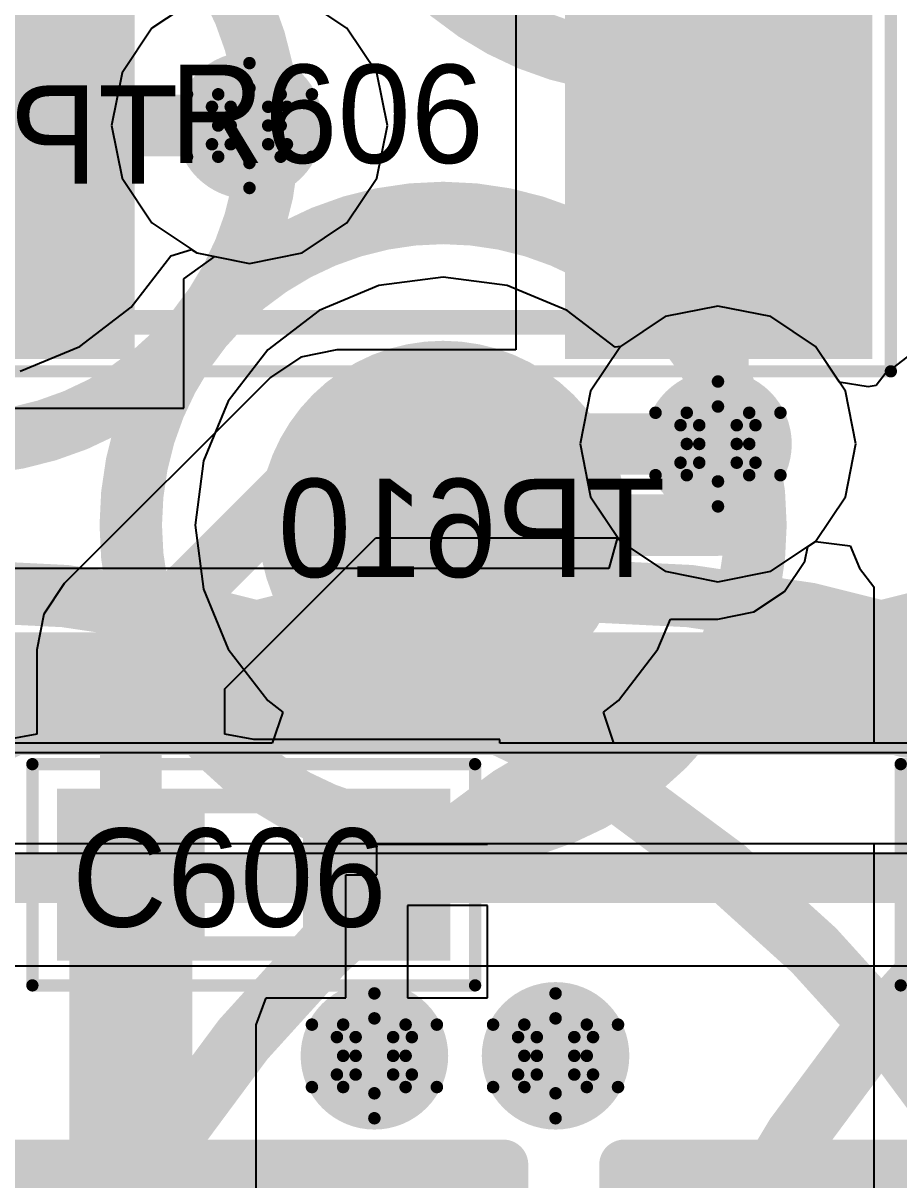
# Model space of a CAD drawing. Header units: millimetres. Extents: x 5 to 399, y 5 to 287.
# Drawn here: x 226.522 to 230.082, y 120.839 to 125.545 of the extents above; entities that cross this region are included whole.
import ezdxf

# ---------------------------------------------------------------- set-up
doc = ezdxf.new("R2010")
doc.units = ezdxf.units.MM
for name, color, linetype in [('BottomLayer', 5, 'Continuous'), ('BottomOverlay', 54, 'Continuous'), ('BottomPaste', 16, 'Continuous'), ('BottomSolder', 6, 'Continuous'), ('DrillDrawing', 1, 'Continuous'), ('DrillGuide', 244, 'Continuous'), ('Mechanical13', 56, 'Continuous'), ('Mechanical7', 56, 'Continuous'), ('MidLayer1', 16, 'Continuous'), ('MidLayer2', 76, 'Continuous'), ('MultiLayer', 9, 'Continuous'), ('TopLayer', 1, 'Continuous'), ('TopOverlay', 2, 'Continuous'), ('TopPaste', 8, 'Continuous'), ('TopSolder', 216, 'Continuous'), ('ViaHoleLayer', 16, 'Continuous')]:
    doc.layers.add(name, color=color, linetype=linetype)

# ---------------------------------------------------------------- blocks, each defined once
blk = doc.blocks.new('TP1_5MM_B_99')
at = {"layer": 'BottomLayer', "const_width": 0.75}
blk.add_lwpolyline([(-0.375, 0, 1), (0.375, 0, 1)], format="xyb", close=True, dxfattribs=at)
at = {"layer": 'BottomOverlay'}
for points, const_width in [([(1.27, 0, 1), (-1.27, 0, 1)], 0.254), ([(-1.3335, 0, 1), (-1.2065, 0, 1)], 0.127), ([(1.2065, 0, 1), (1.3335, 0, 1)], 0.127)]:
    blk.add_lwpolyline(points, format="xyb", close=True, dxfattribs=dict(at, const_width=const_width))
at = {"layer": 'BottomPaste', "const_width": 0.75}
blk.add_lwpolyline([(-0.375, 0, 1), (0.375, 0, 1)], format="xyb", close=True, dxfattribs=at)
at = {"layer": 'BottomSolder', "const_width": 0.75}
blk.add_lwpolyline([(-0.375, 0, 1), (0.375, 0, 1)], format="xyb", close=True, dxfattribs=at)
blk = doc.blocks.new('TP1_5MM_B_100')
at = {"layer": 'BottomLayer', "const_width": 0.75}
blk.add_lwpolyline([(-0.375, 0, 1), (0.375, 0, 1)], format="xyb", close=True, dxfattribs=at)
at = {"layer": 'BottomOverlay'}
for points, const_width in [([(1.27, 0, 1), (-1.27, 0, 1)], 0.254), ([(-1.3335, 0, 1), (-1.2065, 0, 1)], 0.127), ([(1.2065, 0, 1), (1.3335, 0, 1)], 0.127)]:
    blk.add_lwpolyline(points, format="xyb", close=True, dxfattribs=dict(at, const_width=const_width))
at = {"layer": 'BottomPaste', "const_width": 0.75}
blk.add_lwpolyline([(-0.375, 0, 1), (0.375, 0, 1)], format="xyb", close=True, dxfattribs=at)
at = {"layer": 'BottomSolder', "const_width": 0.75}
blk.add_lwpolyline([(-0.375, 0, 1), (0.375, 0, 1)], format="xyb", close=True, dxfattribs=at)
blk = doc.blocks.new('TP1_5MM_B_101')
at = {"layer": 'BottomLayer', "const_width": 0.75}
blk.add_lwpolyline([(-0.375, 0, 1), (0.375, 0, 1)], format="xyb", close=True, dxfattribs=at)
at = {"layer": 'BottomOverlay'}
for points, const_width in [([(1.27, 0, 1), (-1.27, 0, 1)], 0.254), ([(-1.3335, 0, 1), (-1.2065, 0, 1)], 0.127), ([(1.2065, 0, 1), (1.3335, 0, 1)], 0.127)]:
    blk.add_lwpolyline(points, format="xyb", close=True, dxfattribs=dict(at, const_width=const_width))
at = {"layer": 'BottomPaste', "const_width": 0.75}
blk.add_lwpolyline([(-0.375, 0, 1), (0.375, 0, 1)], format="xyb", close=True, dxfattribs=at)
at = {"layer": 'BottomSolder', "const_width": 0.75}
blk.add_lwpolyline([(-0.375, 0, 1), (0.375, 0, 1)], format="xyb", close=True, dxfattribs=at)
blk = doc.blocks.new('CON_THT_3P_MTA_100_169')
at = {"layer": 'TopOverlay', "const_width": 0.2032}
for points in [[(1.524, 3.175), (1.524, -2.54)], [(1.524, -2.54), (-6.604, -2.54)]]:
    blk.add_lwpolyline(points, dxfattribs=at)
at = {"layer": 'TopOverlay', "const_width": 0.1016}
blk.add_lwpolyline([(1.4732, -2.54, 1), (1.5748, -2.54, 1)], format="xyb", close=True, dxfattribs=at)
blk.add_lwpolyline([(1.4732, -2.54, 1), (1.5748, -2.54, 1)], format="xyb", close=True, dxfattribs=at)
blk = doc.blocks.new('CON_THT_3P_MTA_100_170')
at = {"layer": 'TopOverlay', "const_width": 0.2032}
for points in [[(-6.604, 3.175), (-6.604, -2.54)], [(1.524, -2.54), (-6.604, -2.54)]]:
    blk.add_lwpolyline(points, dxfattribs=at)
at = {"layer": 'TopOverlay', "const_width": 0.1016}
blk.add_lwpolyline([(-6.6548, -2.54, 1), (-6.5532, -2.54, 1)], format="xyb", close=True, dxfattribs=at)
blk.add_lwpolyline([(-6.6548, -2.54, 1), (-6.5532, -2.54, 1)], format="xyb", close=True, dxfattribs=at)
blk = doc.blocks.new('1206_R_187')
at = {"layer": 'Mechanical13', "const_width": 0.1}
for points in [[(-1.5998, 0.8002), (-1.5998, -0.7999)], [(1.6002, 0.8002), (-1.5998, 0.8002)], [(1.6002, 0.8002), (1.6002, -0.7999)], [(1.6002, -0.7999), (-1.5998, -0.7999)]]:
    blk.add_lwpolyline(points, dxfattribs=at)
at = {"layer": 'Mechanical13', "const_width": 0.05}
for points in [[(-1.6248, 0.8002, 1), (-1.5748, 0.8002, 1)], [(-1.6248, 0.8002, 1), (-1.5748, 0.8002, 1)], [(1.5752, 0.8002, 1), (1.6252, 0.8002, 1)], [(1.5752, 0.8002, 1), (1.6252, 0.8002, 1)], [(-1.6248, -0.7999, 1), (-1.5748, -0.7999, 1)], [(-1.6248, -0.7999, 1), (-1.5748, -0.7999, 1)], [(1.5752, -0.7999, 1), (1.6252, -0.7999, 1)], [(1.5752, -0.7999, 1), (1.6252, -0.7999, 1)]]:
    blk.add_lwpolyline(points, format="xyb", close=True, dxfattribs=at)
at = {"layer": 'TopLayer'}
for points in [[(-0.925, -0.9), (-0.925, 0.9), (-2.075, -0.9), (-2.075, 0.9)], [(2.075, -0.9), (2.075, 0.9), (0.925, -0.9), (0.925, 0.9)]]:
    blk.add_solid(points, dxfattribs=at)
at = {"layer": 'TopOverlay', "const_width": 0.05}
for points in [[(2.175, 1), (-2.2, 1)], [(-2.2, 1), (-2.2, -1)], [(2.175, 1), (2.175, -1)], [(2.175, -1), (-2.2, -1)]]:
    blk.add_lwpolyline(points, dxfattribs=at)
at = {"layer": 'TopOverlay', "const_width": 0.025}
for points in [[(-2.2125, 1, 1), (-2.1875, 1, 1)], [(-2.2125, 1, 1), (-2.1875, 1, 1)], [(2.1625, 1, 1), (2.1875, 1, 1)], [(2.1625, 1, 1), (2.1875, 1, 1)], [(-2.2125, -1, 1), (-2.1875, -1, 1)], [(-2.2125, -1, 1), (-2.1875, -1, 1)], [(2.1625, -1, 1), (2.1875, -1, 1)], [(2.1625, -1, 1), (2.1875, -1, 1)]]:
    blk.add_lwpolyline(points, format="xyb", close=True, dxfattribs=at)
at = {"layer": 'TopPaste'}
for points in [[(-0.925, -0.9), (-0.925, 0.9), (-2.075, -0.9), (-2.075, 0.9)], [(2.075, -0.9), (2.075, 0.9), (0.925, -0.9), (0.925, 0.9)]]:
    blk.add_solid(points, dxfattribs=at)
at = {"layer": 'TopSolder'}
for points in [[(-0.875, -0.95), (-0.875, 0.95), (-2.125, -0.95), (-2.125, 0.95)], [(2.125, -0.95), (2.125, 0.95), (0.875, -0.95), (0.875, 0.95)]]:
    blk.add_solid(points, dxfattribs=at)
blk = doc.blocks.new('0402___222')
at = {"layer": 'Mechanical13', "const_width": 0.1}
for points in [[(-0.55, 0.3), (0.55, 0.3)], [(-0.55, -0.3), (-0.55, 0.3)], [(0.55, -0.3), (0.55, 0.3)], [(-0.55, -0.3), (0.55, -0.3)]]:
    blk.add_lwpolyline(points, dxfattribs=at)
at = {"layer": 'Mechanical13', "const_width": 0.05}
for points in [[(-0.575, 0.3, 1), (-0.525, 0.3, 1)], [(-0.575, 0.3, 1), (-0.525, 0.3, 1)], [(0.525, 0.3, 1), (0.575, 0.3, 1)], [(0.525, 0.3, 1), (0.575, 0.3, 1)], [(-0.575, -0.3, 1), (-0.525, -0.3, 1)], [(-0.575, -0.3, 1), (-0.525, -0.3, 1)], [(0.525, -0.3, 1), (0.575, -0.3, 1)], [(0.525, -0.3, 1), (0.575, -0.3, 1)]]:
    blk.add_lwpolyline(points, format="xyb", close=True, dxfattribs=at)
at = {"layer": 'TopLayer'}
for points in [[(-0.25, -0.3), (-0.25, 0.3), (-0.75, -0.3), (-0.75, 0.3)], [(0.75, -0.3), (0.75, 0.3), (0.25, -0.3), (0.25, 0.3)]]:
    blk.add_solid(points, dxfattribs=at)
at = {"layer": 'TopOverlay', "const_width": 0.05}
for points in [[(-0.9, -0.45), (-0.9, 0.45)], [(-0.9, 0.45), (0.9, 0.45)], [(0.9, -0.45), (0.9, 0.45)], [(-0.9, -0.45), (0.9, -0.45)]]:
    blk.add_lwpolyline(points, dxfattribs=at)
at = {"layer": 'TopOverlay', "const_width": 0.025}
for points in [[(-0.9125, 0.45, 1), (-0.8875, 0.45, 1)], [(-0.9125, 0.45, 1), (-0.8875, 0.45, 1)], [(0.8875, 0.45, 1), (0.9125, 0.45, 1)], [(0.8875, 0.45, 1), (0.9125, 0.45, 1)], [(-0.9125, -0.45, 1), (-0.8875, -0.45, 1)], [(-0.9125, -0.45, 1), (-0.8875, -0.45, 1)], [(0.8875, -0.45, 1), (0.9125, -0.45, 1)], [(0.8875, -0.45, 1), (0.9125, -0.45, 1)]]:
    blk.add_lwpolyline(points, format="xyb", close=True, dxfattribs=at)
at = {"layer": 'TopPaste'}
for points in [[(-0.25, -0.3), (-0.25, 0.3), (-0.75, -0.3), (-0.75, 0.3)], [(0.75, -0.3), (0.75, 0.3), (0.25, -0.3), (0.25, 0.3)]]:
    blk.add_solid(points, dxfattribs=at)
at = {"layer": 'TopSolder'}
for points in [[(-0.2, -0.35), (-0.2, 0.35), (-0.8, -0.35), (-0.8, 0.35)], [(0.8, -0.35), (0.8, 0.35), (0.2, -0.35), (0.2, 0.35)]]:
    blk.add_solid(points, dxfattribs=at)
blk = doc.blocks.new('0402___223')
at = {"layer": 'Mechanical13', "const_width": 0.1}
for points in [[(0.55, 0.3), (-0.55, 0.3)], [(-0.55, 0.3), (-0.55, -0.3)], [(0.55, 0.3), (0.55, -0.3)], [(0.55, -0.3), (-0.55, -0.3)]]:
    blk.add_lwpolyline(points, dxfattribs=at)
at = {"layer": 'Mechanical13', "const_width": 0.05}
for points in [[(-0.575, 0.3, 1), (-0.525, 0.3, 1)], [(-0.575, 0.3, 1), (-0.525, 0.3, 1)], [(0.525, 0.3, 1), (0.575, 0.3, 1)], [(0.525, 0.3, 1), (0.575, 0.3, 1)], [(-0.575, -0.3, 1), (-0.525, -0.3, 1)], [(-0.575, -0.3, 1), (-0.525, -0.3, 1)], [(0.525, -0.3, 1), (0.575, -0.3, 1)], [(0.525, -0.3, 1), (0.575, -0.3, 1)]]:
    blk.add_lwpolyline(points, format="xyb", close=True, dxfattribs=at)
at = {"layer": 'TopLayer'}
for points in [[(-0.25, -0.3), (-0.25, 0.3), (-0.75, -0.3), (-0.75, 0.3)], [(0.75, -0.3), (0.75, 0.3), (0.25, -0.3), (0.25, 0.3)]]:
    blk.add_solid(points, dxfattribs=at)
at = {"layer": 'TopOverlay', "const_width": 0.05}
for points in [[(-0.9, 0.45), (-0.9, -0.45)], [(0.9, 0.45), (-0.9, 0.45)], [(0.9, 0.45), (0.9, -0.45)], [(0.9, -0.45), (-0.9, -0.45)]]:
    blk.add_lwpolyline(points, dxfattribs=at)
at = {"layer": 'TopOverlay', "const_width": 0.025}
for points in [[(-0.9125, 0.45, 1), (-0.8875, 0.45, 1)], [(-0.9125, 0.45, 1), (-0.8875, 0.45, 1)], [(0.8875, 0.45, 1), (0.9125, 0.45, 1)], [(0.8875, 0.45, 1), (0.9125, 0.45, 1)], [(-0.9125, -0.45, 1), (-0.8875, -0.45, 1)], [(-0.9125, -0.45, 1), (-0.8875, -0.45, 1)], [(0.8875, -0.45, 1), (0.9125, -0.45, 1)], [(0.8875, -0.45, 1), (0.9125, -0.45, 1)]]:
    blk.add_lwpolyline(points, format="xyb", close=True, dxfattribs=at)
at = {"layer": 'TopPaste'}
for points in [[(-0.25, -0.3), (-0.25, 0.3), (-0.75, -0.3), (-0.75, 0.3)], [(0.75, -0.3), (0.75, 0.3), (0.25, -0.3), (0.25, 0.3)]]:
    blk.add_solid(points, dxfattribs=at)
at = {"layer": 'TopSolder'}
for points in [[(-0.2, -0.35), (-0.2, 0.35), (-0.8, -0.35), (-0.8, 0.35)], [(0.8, -0.35), (0.8, 0.35), (0.2, -0.35), (0.2, 0.35)]]:
    blk.add_solid(points, dxfattribs=at)

msp = doc.modelspace()

# ---------------------------------------------------------------- linework, layer by layer
at = {"layer": 'BottomLayer'}
for p, q in [((227.8385, 125.5251), (227.6566, 125.6467)), ((227.9601, 125.3432), (227.8385, 125.5251)), ((228.0028, 125.1286), (227.9601, 125.3432)), ((227.9601, 124.914), (228.0028, 125.1286)), ((227.8385, 124.7321), (227.9601, 124.914)), ((227.6566, 124.6105), (227.8385, 124.7321)), ((227.1217, 124.5989), (227.2064, 124.6246)), ((227.2064, 124.6246), (227.2274, 124.6105)), ((227.2274, 124.6105), (227.442, 124.5678)), ((227.442, 124.5678), (227.6566, 124.6105)), ((226.9614, 124.39), (227.1217, 124.5989)), ((227.9683, 124.4773), (227.7251, 124.3765)), ((228.2294, 124.5116), (227.9683, 124.4773)), ((228.4904, 124.4773), (228.2294, 124.5116)), ((228.7337, 124.3765), (228.4904, 124.4773)), ((226.7525, 124.2297), (226.9614, 124.39)), ((227.7251, 124.3765), (227.5162, 124.2162)), ((228.9295, 124.2263), (228.7337, 124.3765)), ((229.347, 124.394), (229.1324, 124.3513)), ((229.5616, 124.3513), (229.347, 124.394)), ((229.1324, 124.3513), (228.9505, 124.2297)), ((229.7435, 124.2297), (229.5616, 124.3513)), ((226.5092, 124.1289), (226.7525, 124.2297)), ((227.5162, 124.2162), (227.3559, 124.0073)), ((228.9505, 124.2297), (228.9295, 124.2263)), ((229.8651, 124.0478), (229.7435, 124.2297)), ((229.9078, 123.8332), (229.8651, 124.0478)), ((227.3559, 124.0073), (227.2551, 123.764)), ((229.8651, 123.6186), (229.9078, 123.8332)), ((227.2551, 123.764), (227.2208, 123.503)), ((229.7435, 123.4367), (229.8651, 123.6186)), ((227.2208, 123.503), (227.2551, 123.2419)), ((229.712, 123.4156), (229.7435, 123.4367)), ((229.7002, 123.3567), (229.712, 123.4156)), ((229.6174, 123.2326), (229.7002, 123.3567)), ((227.2551, 123.2419), (227.3559, 122.9987)), ((229.4933, 123.1498), (229.6174, 123.2326)), ((229.347, 123.1207), (229.4933, 123.1498)), ((229.1029, 122.9987), (229.1534, 123.1207)), ((229.1534, 123.1207), (229.347, 123.1207)), ((227.3559, 122.9987), (227.5162, 122.7898)), ((228.9426, 122.7898), (229.1029, 122.9987)), ((227.5162, 122.7898), (227.5779, 122.7424)), ((228.8809, 122.7424), (228.9426, 122.7898)), ((227.5779, 122.7424), (227.5348, 122.6154)), ((228.924, 122.6154), (228.8809, 122.7424)), ((227.5348, 122.6154), (225.1696, 122.6154)), ((232.2798, 122.6154), (228.924, 122.6154)), ((224.6462, 122.2076), (232.8032, 122.2076))]:
    msp.add_line(p, q, dxfattribs=at)
for points, const_width in [([(227.292, 125.1286, 1), (227.592, 125.1286, 1)], 0.3), ([(227.3795, 125.1286, 1), (227.5045, 125.1286, 1)], 0.125), ([(229.197, 123.8332, 1), (229.497, 123.8332, 1)], 0.3), ([(229.2845, 123.8332, 1), (229.4095, 123.8332, 1)], 0.125), ([(228.1669, 123.503, 1), (228.2919, 123.503, 1)], 0.125), ([(229.2845, 123.503, 1), (229.4095, 123.503, 1)], 0.125), ([(229.2845, 123.503, 1), (229.4095, 123.503, 1)], 0.125), ([(227.8, 121.344, 1), (228.1, 121.344, 1)], 0.3), ([(228.5366, 121.344, 1), (228.8366, 121.344, 1)], 0.3)]:
    msp.add_lwpolyline(points, format="xyb", close=True, dxfattribs=dict(at, const_width=const_width))
at = {"layer": 'BottomLayer', "const_width": 0.25}
for points in [[(226.2736, 125.1286), (227.442, 125.1286)], [(229.347, 123.503), (229.347, 123.8332)], [(228.2294, 123.503), (229.347, 123.503)]]:
    msp.add_lwpolyline(points, dxfattribs=at)
at = {"layer": 'DrillDrawing', "const_width": 0.0508}
for points in [[(227.315, 125.2556), (227.442, 125.3826)], [(227.442, 125.3826), (227.569, 125.2556)], [(227.188, 125.2556), (227.315, 125.1286)], [(227.188, 125.2556), (227.315, 125.2556)], [(227.3658, 125.2048), (227.442, 125.281)], [(227.442, 125.281), (227.5182, 125.2048)], [(227.569, 125.2556), (227.696, 125.2556)], [(227.569, 125.1286), (227.696, 125.2556)], [(227.2896, 125.2048), (227.3658, 125.1286)], [(227.2896, 125.2048), (227.3658, 125.2048)], [(227.5182, 125.2048), (227.5944, 125.2048)], [(227.5182, 125.1286), (227.5944, 125.2048)], [(227.188, 125.0016), (227.315, 125.1286)], [(227.2896, 125.0524), (227.3658, 125.1286)], [(227.5182, 125.1286), (227.5944, 125.0524)], [(227.569, 125.1286), (227.696, 125.0016)], [(227.2896, 125.0524), (227.3658, 125.0524)], [(227.3658, 125.0524), (227.442, 124.9762)], [(227.442, 124.9762), (227.5182, 125.0524)], [(227.5182, 125.0524), (227.5944, 125.0524)], [(227.188, 125.0016), (227.315, 125.0016)], [(227.315, 125.0016), (227.442, 124.8746)], [(227.442, 124.8746), (227.569, 125.0016)], [(227.569, 125.0016), (227.696, 125.0016)], [(229.22, 123.9602), (229.347, 124.0872)], [(229.347, 124.0872), (229.474, 123.9602)], [(229.2708, 123.9094), (229.347, 123.9856)], [(229.347, 123.9856), (229.4232, 123.9094)], [(229.093, 123.9602), (229.22, 123.8332)], [(229.093, 123.9602), (229.22, 123.9602)], [(229.474, 123.9602), (229.601, 123.9602)], [(229.474, 123.8332), (229.601, 123.9602)], [(229.1946, 123.9094), (229.2708, 123.8332)], [(229.1946, 123.9094), (229.2708, 123.9094)], [(229.4232, 123.9094), (229.4994, 123.9094)], [(229.4232, 123.8332), (229.4994, 123.9094)], [(229.093, 123.7062), (229.22, 123.8332)], [(229.1946, 123.757), (229.2708, 123.8332)], [(229.4232, 123.8332), (229.4994, 123.757)], [(229.474, 123.8332), (229.601, 123.7062)], [(229.1946, 123.757), (229.2708, 123.757)], [(229.2708, 123.757), (229.347, 123.6808)], [(229.347, 123.6808), (229.4232, 123.757)], [(229.4232, 123.757), (229.4994, 123.757)], [(229.093, 123.7062), (229.22, 123.7062)], [(229.22, 123.7062), (229.347, 123.5792)], [(229.347, 123.5792), (229.474, 123.7062)], [(229.474, 123.7062), (229.601, 123.7062)], [(227.823, 121.471), (227.95, 121.598)], [(227.95, 121.598), (228.077, 121.471)], [(228.5596, 121.471), (228.6866, 121.598)], [(228.6866, 121.598), (228.8136, 121.471)], [(227.8738, 121.4202), (227.95, 121.4964)], [(227.95, 121.4964), (228.0262, 121.4202)], [(228.6104, 121.4202), (228.6866, 121.4964)], [(228.6866, 121.4964), (228.7628, 121.4202)], [(227.696, 121.471), (227.823, 121.344)], [(227.696, 121.471), (227.823, 121.471)], [(228.077, 121.471), (228.204, 121.471)], [(228.077, 121.344), (228.204, 121.471)], [(228.4326, 121.471), (228.5596, 121.344)], [(228.4326, 121.471), (228.5596, 121.471)], [(228.8136, 121.471), (228.9406, 121.471)], [(228.8136, 121.344), (228.9406, 121.471)], [(227.7976, 121.4202), (227.8738, 121.344)], [(227.7976, 121.4202), (227.8738, 121.4202)], [(228.0262, 121.4202), (228.1024, 121.4202)], [(228.0262, 121.344), (228.1024, 121.4202)], [(228.5342, 121.4202), (228.6104, 121.344)], [(228.5342, 121.4202), (228.6104, 121.4202)], [(228.7628, 121.4202), (228.839, 121.4202)], [(228.7628, 121.344), (228.839, 121.4202)], [(227.696, 121.217), (227.823, 121.344)], [(227.7976, 121.2678), (227.8738, 121.344)], [(228.0262, 121.344), (228.1024, 121.2678)], [(228.077, 121.344), (228.204, 121.217)], [(228.4326, 121.217), (228.5596, 121.344)], [(228.5342, 121.2678), (228.6104, 121.344)], [(228.7628, 121.344), (228.839, 121.2678)], [(228.8136, 121.344), (228.9406, 121.217)], [(227.7976, 121.2678), (227.8738, 121.2678)], [(227.8738, 121.2678), (227.95, 121.1916)], [(227.95, 121.1916), (228.0262, 121.2678)], [(228.0262, 121.2678), (228.1024, 121.2678)], [(228.5342, 121.2678), (228.6104, 121.2678)], [(228.6104, 121.2678), (228.6866, 121.1916)], [(228.6866, 121.1916), (228.7628, 121.2678)], [(228.7628, 121.2678), (228.839, 121.2678)], [(227.696, 121.217), (227.823, 121.217)], [(227.823, 121.217), (227.95, 121.09)], [(227.95, 121.09), (228.077, 121.217)], [(228.077, 121.217), (228.204, 121.217)], [(228.4326, 121.217), (228.5596, 121.217)], [(228.5596, 121.217), (228.6866, 121.09)], [(228.6866, 121.09), (228.8136, 121.217)], [(228.8136, 121.217), (228.9406, 121.217)]]:
    msp.add_lwpolyline(points, dxfattribs=at)
at = {"layer": 'DrillDrawing', "const_width": 0.0254}
for points in [[(227.4293, 125.3826, 1), (227.4547, 125.3826, 1)], [(227.4293, 125.3826, 1), (227.4547, 125.3826, 1)], [(227.1753, 125.2556, 1), (227.2007, 125.2556, 1)], [(227.1753, 125.2556, 1), (227.2007, 125.2556, 1)], [(227.3023, 125.2556, 1), (227.3277, 125.2556, 1)], [(227.3023, 125.2556, 1), (227.3277, 125.2556, 1)], [(227.4293, 125.281, 1), (227.4547, 125.281, 1)], [(227.4293, 125.281, 1), (227.4547, 125.281, 1)], [(227.5563, 125.2556, 1), (227.5817, 125.2556, 1)], [(227.5563, 125.2556, 1), (227.5817, 125.2556, 1)], [(227.6833, 125.2556, 1), (227.7087, 125.2556, 1)], [(227.6833, 125.2556, 1), (227.7087, 125.2556, 1)], [(227.2769, 125.2048, 1), (227.3023, 125.2048, 1)], [(227.2769, 125.2048, 1), (227.3023, 125.2048, 1)], [(227.3531, 125.2048, 1), (227.3785, 125.2048, 1)], [(227.3531, 125.2048, 1), (227.3785, 125.2048, 1)], [(227.5055, 125.2048, 1), (227.5309, 125.2048, 1)], [(227.5055, 125.2048, 1), (227.5309, 125.2048, 1)], [(227.5817, 125.2048, 1), (227.6071, 125.2048, 1)], [(227.5817, 125.2048, 1), (227.6071, 125.2048, 1)], [(227.3023, 125.1286, 1), (227.3277, 125.1286, 1)], [(227.3023, 125.1286, 1), (227.3277, 125.1286, 1)], [(227.3531, 125.1286, 1), (227.3785, 125.1286, 1)], [(227.3531, 125.1286, 1), (227.3785, 125.1286, 1)], [(227.5055, 125.1286, 1), (227.5309, 125.1286, 1)], [(227.5055, 125.1286, 1), (227.5309, 125.1286, 1)], [(227.5563, 125.1286, 1), (227.5817, 125.1286, 1)], [(227.5563, 125.1286, 1), (227.5817, 125.1286, 1)], [(227.2769, 125.0524, 1), (227.3023, 125.0524, 1)], [(227.2769, 125.0524, 1), (227.3023, 125.0524, 1)], [(227.3531, 125.0524, 1), (227.3785, 125.0524, 1)], [(227.3531, 125.0524, 1), (227.3785, 125.0524, 1)], [(227.5055, 125.0524, 1), (227.5309, 125.0524, 1)], [(227.5055, 125.0524, 1), (227.5309, 125.0524, 1)], [(227.5817, 125.0524, 1), (227.6071, 125.0524, 1)], [(227.5817, 125.0524, 1), (227.6071, 125.0524, 1)], [(227.1753, 125.0016, 1), (227.2007, 125.0016, 1)], [(227.1753, 125.0016, 1), (227.2007, 125.0016, 1)], [(227.3023, 125.0016, 1), (227.3277, 125.0016, 1)], [(227.3023, 125.0016, 1), (227.3277, 125.0016, 1)], [(227.4293, 124.9762, 1), (227.4547, 124.9762, 1)], [(227.4293, 124.9762, 1), (227.4547, 124.9762, 1)], [(227.5563, 125.0016, 1), (227.5817, 125.0016, 1)], [(227.5563, 125.0016, 1), (227.5817, 125.0016, 1)], [(227.6833, 125.0016, 1), (227.7087, 125.0016, 1)], [(227.6833, 125.0016, 1), (227.7087, 125.0016, 1)], [(227.4293, 124.8746, 1), (227.4547, 124.8746, 1)], [(227.4293, 124.8746, 1), (227.4547, 124.8746, 1)], [(229.3343, 124.0872, 1), (229.3597, 124.0872, 1)], [(229.3343, 124.0872, 1), (229.3597, 124.0872, 1)], [(229.3343, 123.9856, 1), (229.3597, 123.9856, 1)], [(229.3343, 123.9856, 1), (229.3597, 123.9856, 1)], [(229.0803, 123.9602, 1), (229.1057, 123.9602, 1)], [(229.0803, 123.9602, 1), (229.1057, 123.9602, 1)], [(229.2073, 123.9602, 1), (229.2327, 123.9602, 1)], [(229.2073, 123.9602, 1), (229.2327, 123.9602, 1)], [(229.4613, 123.9602, 1), (229.4867, 123.9602, 1)], [(229.4613, 123.9602, 1), (229.4867, 123.9602, 1)], [(229.5883, 123.9602, 1), (229.6137, 123.9602, 1)], [(229.5883, 123.9602, 1), (229.6137, 123.9602, 1)], [(229.1819, 123.9094, 1), (229.2073, 123.9094, 1)], [(229.1819, 123.9094, 1), (229.2073, 123.9094, 1)], [(229.2581, 123.9094, 1), (229.2835, 123.9094, 1)], [(229.2581, 123.9094, 1), (229.2835, 123.9094, 1)], [(229.4105, 123.9094, 1), (229.4359, 123.9094, 1)], [(229.4105, 123.9094, 1), (229.4359, 123.9094, 1)], [(229.4867, 123.9094, 1), (229.5121, 123.9094, 1)], [(229.4867, 123.9094, 1), (229.5121, 123.9094, 1)], [(229.2073, 123.8332, 1), (229.2327, 123.8332, 1)], [(229.2073, 123.8332, 1), (229.2327, 123.8332, 1)], [(229.2581, 123.8332, 1), (229.2835, 123.8332, 1)], [(229.2581, 123.8332, 1), (229.2835, 123.8332, 1)], [(229.4105, 123.8332, 1), (229.4359, 123.8332, 1)], [(229.4105, 123.8332, 1), (229.4359, 123.8332, 1)], [(229.4613, 123.8332, 1), (229.4867, 123.8332, 1)], [(229.4613, 123.8332, 1), (229.4867, 123.8332, 1)], [(229.1819, 123.757, 1), (229.2073, 123.757, 1)], [(229.1819, 123.757, 1), (229.2073, 123.757, 1)], [(229.2581, 123.757, 1), (229.2835, 123.757, 1)], [(229.2581, 123.757, 1), (229.2835, 123.757, 1)], [(229.4105, 123.757, 1), (229.4359, 123.757, 1)], [(229.4105, 123.757, 1), (229.4359, 123.757, 1)], [(229.4867, 123.757, 1), (229.5121, 123.757, 1)], [(229.4867, 123.757, 1), (229.5121, 123.757, 1)], [(229.0803, 123.7062, 1), (229.1057, 123.7062, 1)], [(229.0803, 123.7062, 1), (229.1057, 123.7062, 1)], [(229.2073, 123.7062, 1), (229.2327, 123.7062, 1)], [(229.2073, 123.7062, 1), (229.2327, 123.7062, 1)], [(229.4613, 123.7062, 1), (229.4867, 123.7062, 1)], [(229.4613, 123.7062, 1), (229.4867, 123.7062, 1)], [(229.5883, 123.7062, 1), (229.6137, 123.7062, 1)], [(229.5883, 123.7062, 1), (229.6137, 123.7062, 1)], [(229.3343, 123.6808, 1), (229.3597, 123.6808, 1)], [(229.3343, 123.6808, 1), (229.3597, 123.6808, 1)], [(229.3343, 123.5792, 1), (229.3597, 123.5792, 1)], [(229.3343, 123.5792, 1), (229.3597, 123.5792, 1)], [(227.9373, 121.598, 1), (227.9627, 121.598, 1)], [(227.9373, 121.598, 1), (227.9627, 121.598, 1)], [(228.6739, 121.598, 1), (228.6993, 121.598, 1)], [(228.6739, 121.598, 1), (228.6993, 121.598, 1)], [(227.9373, 121.4964, 1), (227.9627, 121.4964, 1)], [(227.9373, 121.4964, 1), (227.9627, 121.4964, 1)], [(228.6739, 121.4964, 1), (228.6993, 121.4964, 1)], [(228.6739, 121.4964, 1), (228.6993, 121.4964, 1)], [(227.6833, 121.471, 1), (227.7087, 121.471, 1)], [(227.6833, 121.471, 1), (227.7087, 121.471, 1)], [(227.8103, 121.471, 1), (227.8357, 121.471, 1)], [(227.8103, 121.471, 1), (227.8357, 121.471, 1)], [(228.0643, 121.471, 1), (228.0897, 121.471, 1)], [(228.0643, 121.471, 1), (228.0897, 121.471, 1)], [(228.1913, 121.471, 1), (228.2167, 121.471, 1)], [(228.1913, 121.471, 1), (228.2167, 121.471, 1)], [(228.4199, 121.471, 1), (228.4453, 121.471, 1)], [(228.4199, 121.471, 1), (228.4453, 121.471, 1)], [(228.5469, 121.471, 1), (228.5723, 121.471, 1)], [(228.5469, 121.471, 1), (228.5723, 121.471, 1)], [(228.8009, 121.471, 1), (228.8263, 121.471, 1)], [(228.8009, 121.471, 1), (228.8263, 121.471, 1)], [(228.9279, 121.471, 1), (228.9533, 121.471, 1)], [(228.9279, 121.471, 1), (228.9533, 121.471, 1)], [(227.7849, 121.4202, 1), (227.8103, 121.4202, 1)], [(227.7849, 121.4202, 1), (227.8103, 121.4202, 1)], [(227.8611, 121.4202, 1), (227.8865, 121.4202, 1)], [(227.8611, 121.4202, 1), (227.8865, 121.4202, 1)], [(228.0135, 121.4202, 1), (228.0389, 121.4202, 1)], [(228.0135, 121.4202, 1), (228.0389, 121.4202, 1)], [(228.0897, 121.4202, 1), (228.1151, 121.4202, 1)], [(228.0897, 121.4202, 1), (228.1151, 121.4202, 1)], [(228.5215, 121.4202, 1), (228.5469, 121.4202, 1)], [(228.5215, 121.4202, 1), (228.5469, 121.4202, 1)], [(228.5977, 121.4202, 1), (228.6231, 121.4202, 1)], [(228.5977, 121.4202, 1), (228.6231, 121.4202, 1)], [(228.7501, 121.4202, 1), (228.7755, 121.4202, 1)], [(228.7501, 121.4202, 1), (228.7755, 121.4202, 1)], [(228.8263, 121.4202, 1), (228.8517, 121.4202, 1)], [(228.8263, 121.4202, 1), (228.8517, 121.4202, 1)], [(227.8103, 121.344, 1), (227.8357, 121.344, 1)], [(227.8103, 121.344, 1), (227.8357, 121.344, 1)], [(227.8611, 121.344, 1), (227.8865, 121.344, 1)], [(227.8611, 121.344, 1), (227.8865, 121.344, 1)], [(228.0135, 121.344, 1), (228.0389, 121.344, 1)], [(228.0135, 121.344, 1), (228.0389, 121.344, 1)], [(228.0643, 121.344, 1), (228.0897, 121.344, 1)], [(228.0643, 121.344, 1), (228.0897, 121.344, 1)], [(228.5469, 121.344, 1), (228.5723, 121.344, 1)], [(228.5469, 121.344, 1), (228.5723, 121.344, 1)], [(228.5977, 121.344, 1), (228.6231, 121.344, 1)], [(228.5977, 121.344, 1), (228.6231, 121.344, 1)], [(228.7501, 121.344, 1), (228.7755, 121.344, 1)], [(228.7501, 121.344, 1), (228.7755, 121.344, 1)], [(228.8009, 121.344, 1), (228.8263, 121.344, 1)], [(228.8009, 121.344, 1), (228.8263, 121.344, 1)], [(227.7849, 121.2678, 1), (227.8103, 121.2678, 1)], [(227.7849, 121.2678, 1), (227.8103, 121.2678, 1)], [(227.8611, 121.2678, 1), (227.8865, 121.2678, 1)], [(227.8611, 121.2678, 1), (227.8865, 121.2678, 1)], [(228.0135, 121.2678, 1), (228.0389, 121.2678, 1)], [(228.0135, 121.2678, 1), (228.0389, 121.2678, 1)], [(228.0897, 121.2678, 1), (228.1151, 121.2678, 1)], [(228.0897, 121.2678, 1), (228.1151, 121.2678, 1)], [(228.5215, 121.2678, 1), (228.5469, 121.2678, 1)], [(228.5215, 121.2678, 1), (228.5469, 121.2678, 1)], [(228.5977, 121.2678, 1), (228.6231, 121.2678, 1)], [(228.5977, 121.2678, 1), (228.6231, 121.2678, 1)], [(228.7501, 121.2678, 1), (228.7755, 121.2678, 1)], [(228.7501, 121.2678, 1), (228.7755, 121.2678, 1)], [(228.8263, 121.2678, 1), (228.8517, 121.2678, 1)], [(228.8263, 121.2678, 1), (228.8517, 121.2678, 1)], [(227.6833, 121.217, 1), (227.7087, 121.217, 1)], [(227.6833, 121.217, 1), (227.7087, 121.217, 1)], [(227.8103, 121.217, 1), (227.8357, 121.217, 1)], [(227.8103, 121.217, 1), (227.8357, 121.217, 1)], [(228.0643, 121.217, 1), (228.0897, 121.217, 1)], [(228.0643, 121.217, 1), (228.0897, 121.217, 1)], [(228.1913, 121.217, 1), (228.2167, 121.217, 1)], [(228.1913, 121.217, 1), (228.2167, 121.217, 1)], [(228.4199, 121.217, 1), (228.4453, 121.217, 1)], [(228.4199, 121.217, 1), (228.4453, 121.217, 1)], [(228.5469, 121.217, 1), (228.5723, 121.217, 1)], [(228.5469, 121.217, 1), (228.5723, 121.217, 1)], [(228.8009, 121.217, 1), (228.8263, 121.217, 1)], [(228.8009, 121.217, 1), (228.8263, 121.217, 1)], [(228.9279, 121.217, 1), (228.9533, 121.217, 1)], [(228.9279, 121.217, 1), (228.9533, 121.217, 1)], [(227.9373, 121.1916, 1), (227.9627, 121.1916, 1)], [(227.9373, 121.1916, 1), (227.9627, 121.1916, 1)], [(228.6739, 121.1916, 1), (228.6993, 121.1916, 1)], [(228.6739, 121.1916, 1), (228.6993, 121.1916, 1)], [(227.9373, 121.09, 1), (227.9627, 121.09, 1)], [(227.9373, 121.09, 1), (227.9627, 121.09, 1)], [(228.6739, 121.09, 1), (228.6993, 121.09, 1)], [(228.6739, 121.09, 1), (228.6993, 121.09, 1)]]:
    msp.add_lwpolyline(points, format="xyb", close=True, dxfattribs=at)
at = {"layer": 'DrillGuide', "const_width": 0.125}
for points in [[(227.3795, 125.1286, 1), (227.5045, 125.1286, 1)], [(229.2845, 123.8332, 1), (229.4095, 123.8332, 1)], [(227.8875, 121.344, 1), (228.0125, 121.344, 1)], [(228.6241, 121.344, 1), (228.7491, 121.344, 1)]]:
    msp.add_lwpolyline(points, format="xyb", close=True, dxfattribs=at)
at = {"layer": 'Mechanical7', "const_width": 0.254}
for points in [[(231.2014, 118.2384, 1), (221.2014, 118.2384, 1)], [(233.7414, 118.2384, 1), (223.7414, 118.2384, 1)], [(236.2814, 118.2384, 1), (226.2814, 118.2384, 1)], [(238.8214, 118.2384, 1), (228.8214, 118.2384, 1)]]:
    msp.add_lwpolyline(points, format="xyb", close=True, dxfattribs=at)
at = {"layer": 'MidLayer1'}
for p, q in [((227.2274, 125.6467), (227.0455, 125.5251)), ((227.8385, 125.5251), (227.6566, 125.6467)), ((227.0455, 125.5251), (226.9239, 125.3432)), ((227.9601, 125.3432), (227.8385, 125.5251)), ((226.9239, 125.3432), (226.8812, 125.1286)), ((228.0028, 125.1286), (227.9601, 125.3432)), ((226.8812, 125.1286), (226.9239, 124.914)), ((227.9601, 124.914), (228.0028, 125.1286)), ((226.9239, 124.914), (227.0455, 124.7321)), ((227.8385, 124.7321), (227.9601, 124.914)), ((227.0455, 124.7321), (227.2274, 124.6105)), ((227.6566, 124.6105), (227.8385, 124.7321)), ((227.2274, 124.6105), (227.442, 124.5678)), ((227.442, 124.5678), (227.6566, 124.6105)), ((229.347, 124.394), (229.1324, 124.3513)), ((229.5616, 124.3513), (229.347, 124.394)), ((229.1324, 124.3513), (228.9505, 124.2297)), ((229.7435, 124.2297), (229.5616, 124.3513)), ((228.9505, 124.2297), (228.8289, 124.0478)), ((229.8651, 124.0478), (229.7435, 124.2297)), ((228.8289, 124.0478), (228.7862, 123.8332)), ((229.9078, 123.8332), (229.8651, 124.0478)), ((228.7862, 123.8332), (228.8289, 123.6186)), ((229.8651, 123.6186), (229.9078, 123.8332)), ((228.8289, 123.6186), (228.9505, 123.4367)), ((229.7435, 123.4367), (229.8651, 123.6186)), ((228.9505, 123.4367), (229.1324, 123.3151)), ((229.5616, 123.3151), (229.7435, 123.4367)), ((229.1324, 123.3151), (229.347, 123.2724)), ((229.347, 123.2724), (229.5616, 123.3151)), ((232.3024, 122.5762), (225.147, 122.5762)), ((224.4711, 122.1684), (232.9783, 122.1684))]:
    msp.add_line(p, q, dxfattribs=at)
at = {"layer": 'MidLayer1', "const_width": 0.3}
for points in [[(227.292, 125.1286, 1), (227.592, 125.1286, 1)], [(229.197, 123.8332, 1), (229.497, 123.8332, 1)], [(227.8, 121.344, 1), (228.1, 121.344, 1)], [(228.5366, 121.344, 1), (228.8366, 121.344, 1)]]:
    msp.add_lwpolyline(points, format="xyb", close=True, dxfattribs=at)
at = {"layer": 'MidLayer2'}
for p, q in [((227.2274, 125.6467), (227.0455, 125.5251)), ((227.8385, 125.5251), (227.6566, 125.6467)), ((227.0455, 125.5251), (226.9239, 125.3432)), ((227.9601, 125.3432), (227.8385, 125.5251)), ((226.9239, 125.3432), (226.8812, 125.1286)), ((228.0028, 125.1286), (227.9601, 125.3432)), ((226.8812, 125.1286), (226.9239, 124.914)), ((227.9601, 124.914), (228.0028, 125.1286)), ((226.9239, 124.914), (227.0455, 124.7321)), ((227.8385, 124.7321), (227.9601, 124.914)), ((227.0455, 124.7321), (227.2274, 124.6105)), ((227.6566, 124.6105), (227.8385, 124.7321)), ((227.2274, 124.6105), (227.442, 124.5678)), ((227.442, 124.5678), (227.6566, 124.6105)), ((229.347, 124.394), (229.1324, 124.3513)), ((229.5616, 124.3513), (229.347, 124.394)), ((229.1324, 124.3513), (228.9505, 124.2297)), ((229.7435, 124.2297), (229.5616, 124.3513)), ((228.9505, 124.2297), (228.8289, 124.0478)), ((229.8402, 124.085), (229.7435, 124.2297)), ((230.1622, 124.2232), (230.0264, 124.119)), ((230.0264, 124.119), (229.9899, 124.0714)), ((228.8289, 124.0478), (228.7862, 123.8332)), ((229.9576, 124.0653), (229.8402, 124.085)), ((229.9899, 124.0714), (229.9576, 124.0653)), ((228.7862, 123.8332), (228.8289, 123.6186)), ((228.8289, 123.6186), (228.9389, 123.454)), ((228.9389, 123.454), (228.9034, 123.327)), ((228.9034, 123.327), (224.8228, 123.327)), ((212.2924, 121.7095), (233.2741, 121.7095))]:
    msp.add_line(p, q, dxfattribs=at)
for points, const_width in [([(227.292, 125.1286, 1), (227.592, 125.1286, 1)], 0.3), ([(229.197, 123.8332, 1), (229.497, 123.8332, 1)], 0.3), ([(230.0011, 122.8172, 1), (230.2511, 122.8172, 1)], 0.25), ([(230.0011, 122.8172, 1), (230.2511, 122.8172, 1)], 0.25), ([(230.0129, 122.8054, 1), (230.2629, 122.8054, 1)], 0.25), ([(230.0129, 122.8054, 1), (230.2629, 122.8054, 1)], 0.25), ([(227.8, 121.344, 1), (228.1, 121.344, 1)], 0.3), ([(228.5366, 121.344, 1), (228.8366, 121.344, 1)], 0.3)]:
    msp.add_lwpolyline(points, format="xyb", close=True, dxfattribs=dict(at, const_width=const_width))
for points, const_width in [([(224.4194, 122.8172), (230.1261, 122.8172)], 0.5), ([(230.1261, 122.8172), (230.1379, 122.8054)], 0.5), ([(230.1379, 122.8054), (230.8421, 122.8054)], 0.5), ([(212.2924, 122.0664), (233.2741, 122.0664)], 0.2)]:
    msp.add_lwpolyline(points, dxfattribs=dict(at, const_width=const_width))
at = {"layer": 'MultiLayer', "const_width": 0.3}
for points in [[(227.292, 125.1286, 1), (227.592, 125.1286, 1)], [(229.197, 123.8332, 1), (229.497, 123.8332, 1)], [(227.8, 121.344, 1), (228.1, 121.344, 1)], [(228.5366, 121.344, 1), (228.8366, 121.344, 1)]]:
    msp.add_lwpolyline(points, format="xyb", close=True, dxfattribs=at)
at = {"layer": 'TopLayer'}
for p, q in [((228.5248, 126.1026), (228.5248, 124.2155)), ((227.8385, 125.5251), (227.6566, 125.6467)), ((227.9601, 125.3432), (227.8385, 125.5251)), ((228.0028, 125.1286), (227.9601, 125.3432)), ((227.9601, 124.914), (228.0028, 125.1286)), ((227.8385, 124.7321), (227.9601, 124.914)), ((227.6566, 124.6105), (227.8385, 124.7321)), ((227.442, 124.5678), (227.6566, 124.6105)), ((227.1748, 124.5045), (227.3018, 124.5957)), ((227.3018, 124.5957), (227.442, 124.5678)), ((227.1748, 123.9786), (227.1748, 124.5045)), ((227.6513, 124.1864), (227.5272, 124.1036)), ((227.7976, 124.2155), (227.6513, 124.1864)), ((228.5248, 124.2155), (227.7976, 124.2155)), ((227.5272, 124.1036), (226.689, 123.2654)), ((225.8528, 123.9786), (227.1748, 123.9786)), ((227.3417, 122.8366), (227.956, 123.4509)), ((227.956, 123.4509), (228.941, 123.4509)), ((228.941, 123.4509), (228.9505, 123.4367)), ((228.9505, 123.4367), (229.1324, 123.3151)), ((229.5616, 123.3151), (229.7435, 123.4367)), ((229.7435, 123.4367), (229.8844, 123.4189)), ((229.8844, 123.4189), (229.9222, 123.3276)), ((229.1324, 123.3151), (229.347, 123.2724)), ((229.347, 123.2724), (229.5616, 123.3151)), ((229.9222, 123.3276), (229.9802, 123.252)), ((226.689, 123.2654), (226.6062, 123.1413)), ((229.9802, 123.252), (229.9802, 122.6154)), ((226.6062, 123.1413), (226.5771, 122.995)), ((226.5771, 122.995), (226.5771, 122.6532)), ((227.3417, 122.6532), (227.3417, 122.8366)), ((226.5771, 122.6532), (226.4594, 122.6306)), ((227.4594, 122.6306), (227.3417, 122.6532)), ((228.4594, 122.6306), (227.4594, 122.6306)), ((227.4594, 122.6306), (227.4594, 122.6306)), ((228.4594, 122.6154), (228.4594, 122.6306)), ((229.9802, 122.6154), (228.4594, 122.6154)), ((228.4094, 122.2056), (228.4094, 122.2076)), ((228.4094, 122.2076), (229.9802, 122.2076)), ((229.9802, 122.2076), (229.9802, 119.5008)), ((227.9594, 122.0806), (227.9594, 122.2056)), ((227.9594, 122.2056), (228.4094, 122.2056)), ((227.8344, 121.5806), (227.8344, 122.0806)), ((227.8344, 122.0806), (227.9594, 122.0806)), ((228.4094, 121.9556), (228.0844, 121.9556)), ((228.0844, 121.9556), (228.0844, 121.5806)), ((228.4094, 121.5806), (228.4094, 121.9556)), ((227.4692, 121.4702), (227.5094, 121.5806)), ((227.5094, 121.5806), (227.8344, 121.5806)), ((228.0844, 121.5806), (228.4094, 121.5806)), ((227.4692, 119.3796), (227.4692, 121.4702))]:
    msp.add_line(p, q, dxfattribs=at)
for points, const_width in [([(227.292, 125.1286, 1), (227.592, 125.1286, 1)], 0.3), ([(227.3795, 125.1286, 1), (227.5045, 125.1286, 1)], 0.125), ([(229.2845, 125.1258, 1), (229.4095, 125.1258, 1)], 0.125), ([(229.2845, 125.1258, 1), (229.4095, 125.1258, 1)], 0.125), ([(229.2873, 125.1286, 1), (229.4123, 125.1286, 1)], 0.125), ([(229.197, 123.8332, 1), (229.497, 123.8332, 1)], 0.3), ([(227.7351, 123.8332, 1), (227.8601, 123.8332, 1)], 0.125), ([(227.7351, 123.8332, 1), (227.8601, 123.8332, 1)], 0.125), ([(229.2845, 123.8332, 1), (229.4095, 123.8332, 1)], 0.125), ([(229.2845, 123.8332, 1), (229.4095, 123.8332, 1)], 0.125), ([(226.8969, 122.995, 1), (227.0219, 122.995, 1)], 0.125), ([(226.8969, 122.995, 1), (227.0219, 122.995, 1)], 0.125), ([(226.8344, 122.0806, 1), (227.0844, 122.0806, 1)], 0.25), ([(226.8969, 122.0806, 1), (227.0219, 122.0806, 1)], 0.125), ([(227.8, 121.344, 1), (228.1, 121.344, 1)], 0.3), ([(228.5366, 121.344, 1), (228.8366, 121.344, 1)], 0.3)]:
    msp.add_lwpolyline(points, format="xyb", close=True, dxfattribs=dict(at, const_width=const_width))
for points, const_width in [([(226.3498, 125.1286), (227.442, 125.1286)], 0.25), ([(229.347, 125.1258), (229.3498, 125.1286)], 0.25), ([(229.347, 123.8332), (229.347, 125.1258)], 0.25), ([(226.9594, 122.995), (227.7976, 123.8332)], 0.25), ([(227.7976, 123.8332), (229.347, 123.8332)], 0.25), ([(226.9594, 122.0806), (226.9594, 122.995)], 0.25), ([(226.9594, 118.3618), (226.9594, 122.0806)], 0.5)]:
    msp.add_lwpolyline(points, dxfattribs=dict(at, const_width=const_width))
at = {"layer": 'ViaHoleLayer', "const_width": 0.125}
for points in [[(227.3795, 125.1286, 1), (227.5045, 125.1286, 1)], [(229.2845, 123.8332, 1), (229.4095, 123.8332, 1)], [(227.8875, 121.344, 1), (228.0125, 121.344, 1)], [(228.6241, 121.344, 1), (228.7491, 121.344, 1)]]:
    msp.add_lwpolyline(points, format="xyb", close=True, dxfattribs=at)

# ---------------------------------------------------------------- block references
for name, p, rotation in [('TP1_5MM_B_100', (229.0676, 126.6526), 90), ('TP1_5MM_B_99', (226.2482, 125.1032), 90), ('1206_R_187', (227.8498, 125.1286), 180), ('TP1_5MM_B_101', (228.2294, 123.503), 180), ('0402___223', (227.4594, 122.0806), 180), ('0402___222', (230.99, 122.0806), 360), ('CON_THT_3P_MTA_100_170', (221.87, 118.3618), 180), ('CON_THT_3P_MTA_100_169', (230.49, 118.3618), 180)]:
    msp.add_blockref(name, p, dxfattribs=dict(rotation=rotation))

# ---------------------------------------------------------------- texts
at = {"layer": 'BottomOverlay', "text_generation_flag": 2}
for s, p in [('TP612', (227.1522, 124.8918)), ('TP610', (229.1334, 123.2916))]:
    msp.add_text(s, height=0.4, dxfattribs=at).set_placement(p)
at = {"layer": 'TopOverlay'}
for s, p in [('R606', (227.1165, 124.9762)), ('C606', (226.7204, 121.8692))]:
    msp.add_text(s, height=0.4, dxfattribs=at).set_placement(p)

doc.saveas('drawing.dxf')
